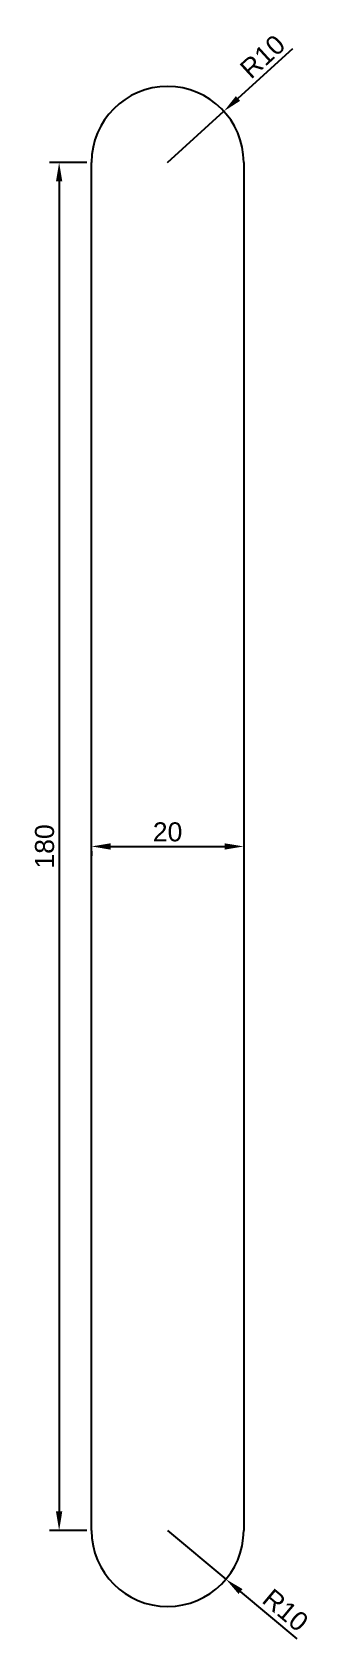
# Model space of a CAD drawing. Header units: millimetres. Extents: x 380 to 417, y 152 to 363.
import ezdxf

# ---------------------------------------------------------------- set-up
doc = ezdxf.new("R2010")
doc.units = ezdxf.units.MM
doc.styles.get("Standard").update_dxf_attribs({"font": 'arial.ttf'})
doc.dimstyles.new('ISO-25', dxfattribs={"dimtxt": 2.5, "dimasz": 2.5, "dimexe": 1.25, "dimexo": 0.625, "dimtad": 1, "dimtxsty": 'Standard', "dimcen": 2.5, "dimadec": 0, "dimazin": 0, "dimtfac": 1, "dimtmove": 0, "dimatfit": 3, "dimfxl": 1, "dimarcsym": 0})

# ---------------------------------------------------------------- blocks, each defined once
blk = doc.blocks.new('*D47')
at = {"color": 0, "lineweight": -2, "transparency": 16777216}
for p, q in [((414.43, 361.3), (407.25, 354.77)), ((398, 346.36), (405.4, 353.09))]:
    blk.add_line(p, q, dxfattribs=at)
at = {"color": 0, "transparency": 16777216}
blk.add_solid([(406.97, 355.08), (407.53, 354.46), (405.4, 353.09)], dxfattribs=at)
at = {"layer": 'Defpoints', "color": 0, "transparency": 16777216}
for p in [(405.4, 353.09), (398, 346.36)]:
    blk.add_point(p, dxfattribs=at)
at = {"color": 0, "transparency": 16777216, "insert": (410.49, 360.28), "char_height": 2.5, "attachment_point": 5, "rotation": 42.2877}
blk.add_mtext('R10', dxfattribs=at)
blk = doc.blocks.new('*D48')
at = {"color": 0, "lineweight": -2, "transparency": 16777216}
for p, q in [((398, 166.36), (405.67, 159.94)), ((415.03, 152.1), (407.58, 158.33))]:
    blk.add_line(p, q, dxfattribs=at)
at = {"color": 0, "transparency": 16777216}
blk.add_solid([(407.85, 158.65), (407.32, 158.01), (405.67, 159.94)], dxfattribs=at)
at = {"layer": 'Defpoints', "color": 0, "transparency": 16777216}
for p in [(398, 166.36), (405.67, 159.94)]:
    blk.add_point(p, dxfattribs=at)
at = {"color": 0, "transparency": 16777216, "insert": (413.49, 155.87), "char_height": 2.5, "attachment_point": 5, "rotation": 320.0643}
blk.add_mtext('R10', dxfattribs=at)
blk = doc.blocks.new('*D105')
at = {"color": 0, "lineweight": -2, "transparency": 16777216}
for p, q in [((387.38, 346.36), (382.5, 346.36)), ((383.75, 343.86), (383.75, 168.86)), ((387.38, 166.36), (382.5, 166.36))]:
    blk.add_line(p, q, dxfattribs=at)
at = {"color": 0, "transparency": 16777216}
for points in [[(383.33, 343.86), (384.16, 343.86), (383.75, 346.36)], [(383.33, 168.86), (384.16, 168.86), (383.75, 166.36)]]:
    blk.add_solid(points, dxfattribs=at)
at = {"layer": 'Defpoints', "color": 0, "transparency": 16777216}
for p in [(388, 346.36), (383.75, 166.36), (388, 166.36)]:
    blk.add_point(p, dxfattribs=at)
at = {"color": 0, "transparency": 16777216, "insert": (381.84, 256.36), "char_height": 2.5, "attachment_point": 5, "rotation": 90}
blk.add_mtext('180', dxfattribs=at)
blk = doc.blocks.new('*D106')
at = {"color": 0, "lineweight": -2, "transparency": 16777216}
for p, q in [((390.5, 256.36), (405.5, 256.36)), ((388, 255.73), (388, 255.11)), ((408, 255.73), (408, 255.11))]:
    blk.add_line(p, q, dxfattribs=at)
at = {"color": 0, "transparency": 16777216}
for points in [[(390.5, 256.77), (390.5, 255.94), (388, 256.36)], [(405.5, 256.77), (405.5, 255.94), (408, 256.36)]]:
    blk.add_solid(points, dxfattribs=at)
at = {"layer": 'Defpoints', "color": 0, "transparency": 16777216}
for p in [(388, 256.36), (408, 256.36), (408, 256.36)]:
    blk.add_point(p, dxfattribs=at)
at = {"color": 0, "transparency": 16777216, "insert": (398, 258.26), "char_height": 2.5, "attachment_point": 5}
blk.add_mtext('20', dxfattribs=at)

msp = doc.modelspace()

# ---------------------------------------------------------------- linework, layer by layer
for p, q in [((388, 166.357), (388, 346.357)), ((408, 346.357), (408, 256.357)), ((408, 256.357), (408, 166.357))]:
    msp.add_line(p, q)
for centre, start, end in [((398, 346.357), 0, 180), ((398, 166.357), 180, 0)]:
    msp.add_arc(centre, 10, start, end)

# ---------------------------------------------------------------- dimensions: what is measured, and where the dimension line sits
for center, mpoint, picture, middle in [((398, 346.357), (405.398, 353.086), '*D47', (410.486, 360.284)), ((398, 166.357), (405.668, 159.938), '*D48', (413.488, 155.87))]:
    dim = msp.add_radius_dim(center=center, mpoint=mpoint, dimstyle='ISO-25')
    dim.commit()
    dim.dimension.update_dxf_attribs({"geometry": picture, "text_midpoint": middle})
dim = msp.add_linear_dim(base=(383.746, 166.357), p1=(388, 346.357), p2=(388, 166.357), angle=90, dimstyle='ISO-25')
dim.commit()
dim.dimension.update_dxf_attribs({"geometry": '*D105', "text_midpoint": (381.845, 256.357)})
dim = msp.add_linear_dim(base=(408, 256.357), p1=(388, 256.357), p2=(408, 256.357), dimstyle='ISO-25')
dim.commit()
dim.dimension.update_dxf_attribs({"geometry": '*D106', "text_midpoint": (398, 258.259)})

doc.saveas('drawing.dxf')
